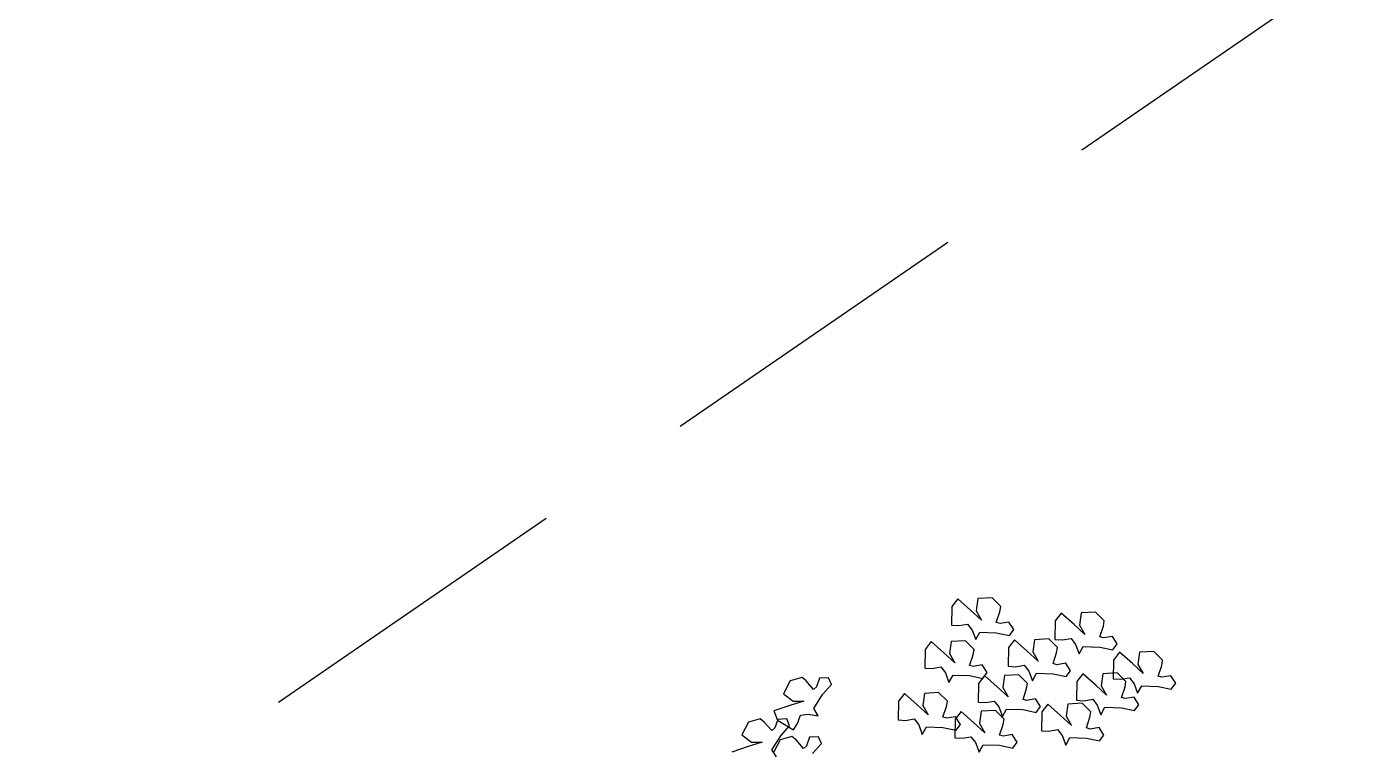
# Model space of a CAD drawing. Header units: inches. Extents: x 99023 to 109265, y 17199 to 18675.
# Drawn here: x 99635.06 to 99650.46, y 18085.91 to 18094.26 of the extents above; entities that cross this region are included whole.
import ezdxf

# ---------------------------------------------------------------- set-up
doc = ezdxf.new("R2010")
doc.units = ezdxf.units.IN
doc.linetypes.add('HIDDEN', pattern=[0.375, 0.25, -0.125])
doc.layers.get('0').update_dxf_attribs({"color": 255})
doc.layers.add('HAT', color=8, linetype='Continuous')
doc.layers.add('I-WALL-PATT', color=7, linetype='Continuous')

# ---------------------------------------------------------------- blocks, each defined once
blk = doc.blocks.new('z_75')
at = {"color": 16, "linetype": 'Continuous'}
for p, q in [((-66.5, 494.5), (-67.1, 467)), ((-57.8, 506), (-66.5, 494.5)), ((-38.9, 489.3), (-57.8, 506)), ((-28.4, 506.1), (-30.7, 488.3)), ((-7.3, 507.2), (-28.4, 506.1)), ((5.6, 494.5), (-7.3, 507.2)), ((4.3, 486.8), (5.6, 494.5)), ((-23, 474.6), (-38.9, 489.3)), ((-30.7, 488.3), (-23, 474.6)), ((-1, 471), (4.3, 486.8)), ((17.6, 471.7), (4.6, 469.4)), ((24.9, 460.5), (17.6, 471.7)), ((85.8, 473.5), (85.2, 445.9)), ((94.5, 484.9), (85.8, 473.5)), ((113.4, 468.2), (94.5, 484.9)), ((123.9, 485), (121.6, 467.2)), ((145, 486.2), (123.9, 485)), ((157.9, 473.5), (145, 486.2)), ((156.6, 465.7), (157.9, 473.5)), ((-67.1, 467), (-56.3, 466.4)), ((-56.3, 466.4), (-43.3, 468.6)), ((-43.3, 468.6), (-36.5, 459.9)), ((-36.5, 459.9), (-31.3, 445.8)), ((-31.3, 445.8), (-25.3, 456.8)), ((-25.3, 456.8), (-1, 456)), ((4.6, 469.4), (-1, 471)), ((-1, 456), (18.4, 451.9)), ((18.4, 451.9), (24.9, 460.5)), ((129.3, 453.5), (113.4, 468.2)), ((121.6, 467.2), (129.3, 453.5)), ((151.3, 449.9), (156.6, 465.7)), ((-97.1, 442.8), (-105.8, 431.4)), ((-78.2, 426.1), (-97.1, 442.8)), ((-67.7, 442.9), (-70.1, 425.1)), ((-46.6, 444.1), (-67.7, 442.9)), ((-33.8, 431.4), (-46.6, 444.1)), ((17, 434), (16.4, 406.5)), ((25.7, 445.5), (17, 434)), ((44.6, 428.8), (25.7, 445.5)), ((55.1, 445.6), (52.8, 427.7)), ((76.2, 446.7), (55.1, 445.6)), ((89.1, 434), (76.2, 446.7)), ((85.2, 445.9), (96, 445.3)), ((87.8, 426.3), (89.1, 434)), ((96, 445.3), (109, 447.6)), ((109, 447.6), (115.8, 438.8)), ((115.8, 438.8), (120.9, 424.7)), ((120.9, 424.7), (127, 435.7)), ((127, 435.7), (151.2, 434.9)), ((151.2, 434.9), (170.6, 430.8)), ((156.9, 448.4), (151.3, 449.9)), ((169.8, 450.6), (156.9, 448.4)), ((177.1, 439.4), (169.8, 450.6)), ((170.6, 430.8), (177.1, 439.4)), ((-105.8, 431.4), (-106.4, 403.8)), ((-62.3, 411.4), (-78.2, 426.1)), ((-70.1, 425.1), (-62.3, 411.4)), ((-40.3, 407.8), (-35.1, 423.6)), ((-35.1, 423.6), (-33.8, 431.4)), ((60.5, 414.1), (44.6, 428.8)), ((52.8, 427.7), (60.5, 414.1)), ((82.5, 410.5), (87.8, 426.3)), ((171.7, 415.6), (171.2, 388)), ((180.4, 427.1), (171.7, 415.6)), ((199.4, 410.4), (180.4, 427.1)), ((209.8, 427.2), (207.5, 409.3)), ((231, 428.3), (209.8, 427.2)), ((243.8, 415.6), (231, 428.3)), ((242.5, 407.9), (243.8, 415.6)), ((-106.4, 403.8), (-95.6, 403.2)), ((-95.6, 403.2), (-82.7, 405.5)), ((-82.7, 405.5), (-75.8, 396.7)), ((-75.8, 396.7), (-70.7, 382.6)), ((-70.7, 382.6), (-64.6, 393.6)), ((-64.6, 393.6), (-40.4, 392.8)), ((-34.7, 406.3), (-40.3, 407.8)), ((-21.8, 408.5), (-34.7, 406.3)), ((-14.5, 397.3), (-21.8, 408.5)), ((-21, 388.7), (-14.5, 397.3)), ((32, 394.1), (10.9, 392.9)), ((16.4, 406.5), (27.2, 405.9)), ((27.2, 405.9), (40.2, 408.1)), ((44.9, 381.4), (32, 394.1)), ((40.2, 408.1), (47, 399.3)), ((47, 399.3), (52.2, 385.2)), ((52.2, 385.2), (58.2, 396.2)), ((58.2, 396.2), (82.5, 395.5)), ((88.1, 408.9), (82.5, 410.5)), ((82.5, 395.5), (101.9, 391.4)), ((101.1, 411.2), (88.1, 408.9)), ((108.3, 399.9), (101.1, 411.2)), ((101.9, 391.4), (108.3, 399.9)), ((126.4, 395.5), (117.7, 384)), ((145.3, 378.8), (126.4, 395.5)), ((155.8, 395.6), (153.5, 377.7)), ((176.9, 396.7), (155.8, 395.6)), ((189.8, 384), (176.9, 396.7)), ((215.3, 395.7), (199.4, 410.4)), ((207.5, 409.3), (215.3, 395.7)), ((237.2, 392), (242.5, 407.9)), ((-304.6, 385.1), (-314.2, 366.2)), ((-287.1, 389.8), (-304.6, 385.1)), ((-281.1, 384.9), (-287.1, 389.8)), ((-270, 372.4), (-281.1, 384.9)), ((-265.9, 376.4), (-270, 372.4)), ((-261.3, 388.8), (-265.9, 376.4)), ((-248, 389.5), (-261.3, 388.8)), ((-257.1, 364.8), (-243.8, 379.6)), ((-243.8, 379.6), (-248, 389.5)), ((-40.4, 392.8), (-21, 388.7)), ((-27.2, 381.4), (-27.8, 353.8)), ((-18.5, 392.8), (-27.2, 381.4)), ((0.4, 376.1), (-18.5, 392.8)), ((16.3, 361.4), (0.4, 376.1)), ((10.9, 392.9), (8.6, 375.1)), ((8.6, 375.1), (16.3, 361.4)), ((38.3, 357.8), (43.6, 373.6)), ((43.6, 373.6), (44.9, 381.4)), ((117.7, 384), (117.1, 356.5)), ((161.2, 364.1), (145.3, 378.8)), ((153.5, 377.7), (161.2, 364.1)), ((171.2, 388), (181.9, 387.4)), ((181.9, 387.4), (194.9, 389.7)), ((183.2, 360.4), (188.5, 376.3)), ((188.5, 376.3), (189.8, 384)), ((194.9, 389.7), (201.8, 380.9)), ((201.8, 380.9), (206.9, 366.8)), ((206.9, 366.8), (213, 377.8)), ((213, 377.8), (237.2, 377)), ((242.8, 390.5), (237.2, 392)), ((237.2, 377), (256.6, 373)), ((255.8, 392.7), (242.8, 390.5)), ((263.1, 381.5), (255.8, 392.7)), ((256.6, 373), (263.1, 381.5)), ((-314.2, 366.2), (-299.9, 355.3)), ((-284.2, 355.2), (-304.8, 348.7)), ((-299.9, 355.3), (-284.2, 355.2)), ((-269.9, 344.2), (-257.1, 364.8)), ((-145.1, 355.1), (-145.7, 327.5)), ((-136.4, 366.5), (-145.1, 355.1)), ((-117.5, 349.9), (-136.4, 366.5)), ((-107, 366.6), (-109.3, 348.8)), ((-85.9, 367.8), (-107, 366.6)), ((-73, 355.1), (-85.9, 367.8)), ((-74.3, 347.4), (-73, 355.1)), ((-27.8, 353.8), (-17, 353.2)), ((-17, 353.2), (-4, 355.4)), ((-4, 355.4), (2.8, 346.7)), ((43.9, 356.2), (38.3, 357.8)), ((56.9, 358.5), (43.9, 356.2)), ((64.1, 347.3), (56.9, 358.5)), ((117.1, 356.5), (127.9, 355.9)), ((127.9, 355.9), (140.9, 358.1)), ((140.9, 358.1), (147.7, 349.3)), ((188.8, 358.9), (183.2, 360.4)), ((201.8, 361.1), (188.8, 358.9)), ((209, 349.9), (201.8, 361.1)), ((-304.8, 348.7), (-328.8, 340.7)), ((-328.8, 340.7), (-323.2, 327.4)), ((-293.7, 322.2), (-289.2, 334.5)), ((-289.2, 334.5), (-278.1, 336.1)), ((-278.1, 336.1), (-263.4, 333.5)), ((-263.4, 333.5), (-269.9, 344.2)), ((-101.6, 335.2), (-117.5, 349.9)), ((-109.3, 348.8), (-101.6, 335.2)), ((-79.6, 331.5), (-74.3, 347.4)), ((-52.9, 340.2), (-61.6, 328.7)), ((-34, 323.5), (-52.9, 340.2)), ((-23.5, 340.3), (-25.8, 322.5)), ((-2.4, 341.5), (-23.5, 340.3)), ((10.5, 328.7), (-2.4, 341.5)), ((2.8, 346.7), (8, 332.6)), ((8, 332.6), (14, 343.6)), ((14, 343.6), (38.3, 342.8)), ((38.3, 342.8), (57.7, 338.7)), ((57.7, 338.7), (64.1, 347.3)), ((66.1, 339.3), (65.5, 311.7)), ((74.8, 350.7), (66.1, 339.3)), ((93.7, 334), (74.8, 350.7)), ((104.2, 350.8), (101.9, 333)), ((125.3, 352), (104.2, 350.8)), ((138.2, 339.3), (125.3, 352)), ((136.9, 331.5), (138.2, 339.3)), ((147.7, 349.3), (152.8, 335.2)), ((152.8, 335.2), (158.9, 346.2)), ((158.9, 346.2), (183.1, 345.5)), ((183.1, 345.5), (202.5, 341.4)), ((202.5, 341.4), (209, 349.9)), ((-366, 324.5), (-375.6, 305.7)), ((-348.6, 329.3), (-366, 324.5)), ((-342.6, 324.3), (-348.6, 329.3)), ((-331.5, 311.8), (-342.6, 324.3)), ((-327.3, 315.9), (-331.5, 311.8)), ((-322.8, 328.3), (-327.3, 315.9)), ((-323.2, 327.4), (-299.6, 313.1)), ((-309.4, 329), (-322.8, 328.3)), ((-318.5, 304.3), (-305.3, 319.1)), ((-305.3, 319.1), (-309.4, 329)), ((-299.6, 313.1), (-293.7, 322.2)), ((-145.7, 327.5), (-134.9, 326.9)), ((-134.9, 326.9), (-121.9, 329.2)), ((-121.9, 329.2), (-115.1, 320.4)), ((-115.1, 320.4), (-110, 306.3)), ((-110, 306.3), (-103.9, 317.3)), ((-103.9, 317.3), (-79.7, 316.5)), ((-79.7, 316.5), (-60.3, 312.4)), ((-74, 330), (-79.6, 331.5)), ((-61.1, 332.2), (-74, 330)), ((-61.6, 328.7), (-62.2, 301.2)), ((-53.8, 321), (-61.1, 332.2)), ((-60.3, 312.4), (-53.8, 321)), ((-18, 308.8), (-34, 323.5)), ((-25.8, 322.5), (-18, 308.8)), ((3.9, 305.2), (9.2, 321)), ((9.2, 321), (10.5, 328.7)), ((109.6, 319.3), (93.7, 334)), ((101.9, 333), (109.6, 319.3)), ((131.6, 315.7), (136.9, 331.5)), ((137.2, 314.1), (131.6, 315.7)), ((150.2, 316.4), (137.2, 314.1)), ((157.4, 305.2), (150.2, 316.4)), ((-375.6, 305.7), (-361.3, 294.7)), ((-361.3, 294.7), (-345.6, 294.6)), ((-331.3, 283.7), (-318.5, 304.3)), ((-319.4, 298.3), (-328.9, 279.4)), ((-301.9, 303), (-319.4, 298.3)), ((-295.9, 298.1), (-301.9, 303)), ((-284.8, 285.6), (-295.9, 298.1)), ((-276.1, 302), (-280.7, 289.6)), ((-262.8, 302.7), (-276.1, 302)), ((-258.6, 292.8), (-262.8, 302.7)), ((-62.2, 301.2), (-51.4, 300.6)), ((-51.4, 300.6), (-38.4, 302.8)), ((-38.4, 302.8), (-31.6, 294.1)), ((9.5, 303.6), (3.9, 305.2)), ((22.5, 305.9), (9.5, 303.6)), ((29.8, 294.7), (22.5, 305.9)), ((65.5, 311.7), (76.3, 311.1)), ((76.3, 311.1), (89.3, 313.3)), ((89.3, 313.3), (96.1, 304.6)), ((96.1, 304.6), (101.3, 290.5)), ((101.3, 290.5), (107.3, 301.5)), ((107.3, 301.5), (131.6, 300.7)), ((131.6, 300.7), (151, 296.6)), ((151, 296.6), (157.4, 305.2)), ((-366.3, 288.2), (-390.2, 280.1)), ((-345.6, 294.6), (-366.3, 288.2)), ((-324.8, 273), (-331.3, 283.7)), ((-280.7, 289.6), (-284.8, 285.6)), ((-271.8, 278), (-258.6, 292.8)), ((-31.6, 294.1), (-26.4, 280)), ((-26.4, 280), (-20.4, 291)), ((-20.4, 291), (3.9, 290.2)), ((3.9, 290.2), (23.3, 286.1)), ((23.3, 286.1), (29.8, 294.7))]:
    blk.add_line(p, q, dxfattribs=at)

msp = doc.modelspace()

# ---------------------------------------------------------------- hatches: boundary and pattern name
at = {"layer": 'HAT', "linetype": 'ByBlock'}
h = msp.add_hatch(dxfattribs=at)
h.set_pattern_fill('ANSI37', color=256, scale=15)
h.set_pattern_definition([(45, (-251813.3967, -54534.0869), (-1.325825215, 1.325825215), []), (135, (-251813.3967, -54534.0869), (-1.325825215, -1.325825215), [])])
h.paths.add_polyline_path([(99572.56989581, 17979.43877382), (99587.56989581, 17979.43877382), (99587.56989581, 17988.43877382), (99572.56989581, 17988.43877382)])
edge = h.paths.add_edge_path()
edge.add_arc((99767.56989581, 18066.43877382), 6, 0, 360)
edge = h.paths.add_edge_path()
edge.add_arc((99611.56989581, 18066.43877382), 6, 0, 360)
edge = h.paths.add_edge_path()
edge.add_arc((99767.56989581, 18175.93877382), 6, 0, 360)
edge = h.paths.add_edge_path()
edge.add_arc((99611.56989581, 18175.93877382), 6, 0, 360)
edge = h.paths.add_edge_path()
edge.add_arc((100139.56989581, 17926.60544049), 6, 0, 360)
edge = h.paths.add_edge_path()
edge.add_arc((100139.56989581, 17769.43877382), 6, 0, 360)
edge = h.paths.add_edge_path()
edge.add_arc((99914.78482924, 17769.43877382), 6, 0, 360)
edge = h.paths.add_edge_path()
edge.add_arc((100057.06989581, 17851.93877382), 6, 0, 360)
edge = h.paths.add_edge_path()
edge.add_arc((99934.10840987, 17851.93877382), 6, 0, 360)
edge = h.paths.add_edge_path()
edge.add_arc((99835.06989581, 17851.93877382), 6, 0, 360)
h.paths.add_polyline_path([(100061.56989581, 17979.43877382), (100043.56989581, 17979.43877382), (100043.56989581, 17988.43877382), (100061.56989581, 17988.43877382)])
h.paths.add_polyline_path([(99920.60840987, 17979.43877382), (99938.60840987, 17979.43877382), (99938.60840987, 17988.43877382), (99920.60840987, 17988.43877382)])
h.paths.add_polyline_path([(99755.56989581, 17979.43877382), (99770.56989581, 17979.43877382), (99770.56989581, 17988.43877382), (99755.56989581, 17988.43877382)])
h.paths.add_polyline_path([(99572.56989581, 17847.43877382), (99587.56989581, 17847.43877382), (99587.56989581, 17856.43877382), (99572.56989581, 17856.43877382)])
h.paths.add_polyline_path([(99755.56989581, 17862.43877382), (99755.56989581, 17847.43877382), (99764.56989581, 17847.43877382), (99764.56989581, 17862.43877382)])
h.paths.add_polyline_path([(100052.56989581, 18261.43877382), (100052.56989581, 18243.43877382), (100061.56989581, 18243.43877382), (100061.56989581, 18261.43877382)])
h.paths.add_polyline_path([(99929.60840987, 18261.43877382), (99929.60840987, 18243.43877382), (99938.60840987, 18243.43877382), (99938.60840987, 18261.43877382)])
h.paths.add_polyline_path([(99755.56989581, 18258.43877382), (99755.56989581, 18243.43877382), (99764.56989581, 18243.43877382), (99764.56989581, 18258.43877382)])
h.paths.add_polyline_path([(99671.56989581, 18258.43877382), (99671.56989581, 18243.43877382), (99680.56989581, 18243.43877382), (99680.56989581, 18258.43877382)])
h.paths.add_polyline_path([(99488.56989581, 18258.43877382), (99488.56989581, 18243.43877382), (99497.56989581, 18243.43877382), (99497.56989581, 18258.43877382)])
h.paths.add_polyline_path([(99374.56989581, 18171.43877382), (99392.56989581, 18171.43877382), (99392.56989581, 18180.43877382), (99374.56989581, 18180.43877382)])
h.paths.add_polyline_path([(99383.56989581, 18006.43877382), (99383.56989581, 17991.43877382), (99392.56989581, 17991.43877382), (99392.56989581, 18006.43877382)])
h.paths.add_polyline_path([(99383.56989581, 17862.43877382), (99383.56989581, 17847.43877382), (99392.56989581, 17847.43877382), (99392.56989581, 17862.43877382)])
h.paths.add_polyline_path([(99197.56989581, 17862.43877382), (99197.56989581, 17847.43877382), (99206.56989581, 17847.43877382), (99206.56989581, 17862.43877382)])
h.paths.add_polyline_path([(99197.56989581, 18006.43877382), (99197.56989581, 17991.43877382), (99206.56989581, 17991.43877382), (99206.56989581, 18006.43877382)])
h.paths.add_polyline_path([(99197.56989581, 18189.43877382), (99197.56989581, 18171.43877382), (99206.56989581, 18171.43877382), (99206.56989581, 18189.43877382)])
h.paths.add_polyline_path([(99197.56989581, 18414.43877382), (99197.56989581, 18399.43877382), (99206.56989581, 18399.43877382), (99206.56989581, 18414.43877382)])
h.paths.add_polyline_path([(99488.56989581, 18405.43877382), (99503.56989581, 18405.43877382), (99503.56989581, 18414.43877382), (99488.56989581, 18414.43877382)])
h.paths.add_polyline_path([(99377.56989581, 18405.43877382), (99392.56989581, 18405.43877382), (99392.56989581, 18414.43877382), (99377.56989581, 18414.43877382)])
h.paths.add_polyline_path([(99665.56989581, 18405.43877382), (99680.56989581, 18405.43877382), (99680.56989581, 18414.43877382), (99665.56989581, 18414.43877382)])
h.paths.add_polyline_path([(99755.56989581, 18405.43877382), (99770.56989581, 18405.43877382), (99770.56989581, 18414.43877382), (99755.56989581, 18414.43877382)])
h.paths.add_polyline_path([(100046.56989581, 18405.43877382), (100061.56989581, 18405.43877382), (100061.56989581, 18414.43877382), (100046.56989581, 18414.43877382)])
h.paths.add_polyline_path([(99923.60840987, 18405.43877382), (99938.60840987, 18405.43877382), (99938.60840987, 18414.43877382), (99923.60840987, 18414.43877382)])

# ---------------------------------------------------------------- linework, layer by layer
at = {"layer": 'I-WALL-PATT', "color": 5, "linetype": 'HIDDEN', "ltscale": 15}
msp.add_line((99761.56989581, 18171.43877382), (99617.56989581, 18072.43877382), dxfattribs=at)

# ---------------------------------------------------------------- block references
at = {"xscale": 0.00783911347027785, "yscale": 0.00783911347027785, "zscale": 0.00783911347027785}
msp.add_blockref('z_75', (99646.25657937, 18083.69180681), dxfattribs=at)

doc.saveas('drawing.dxf')
